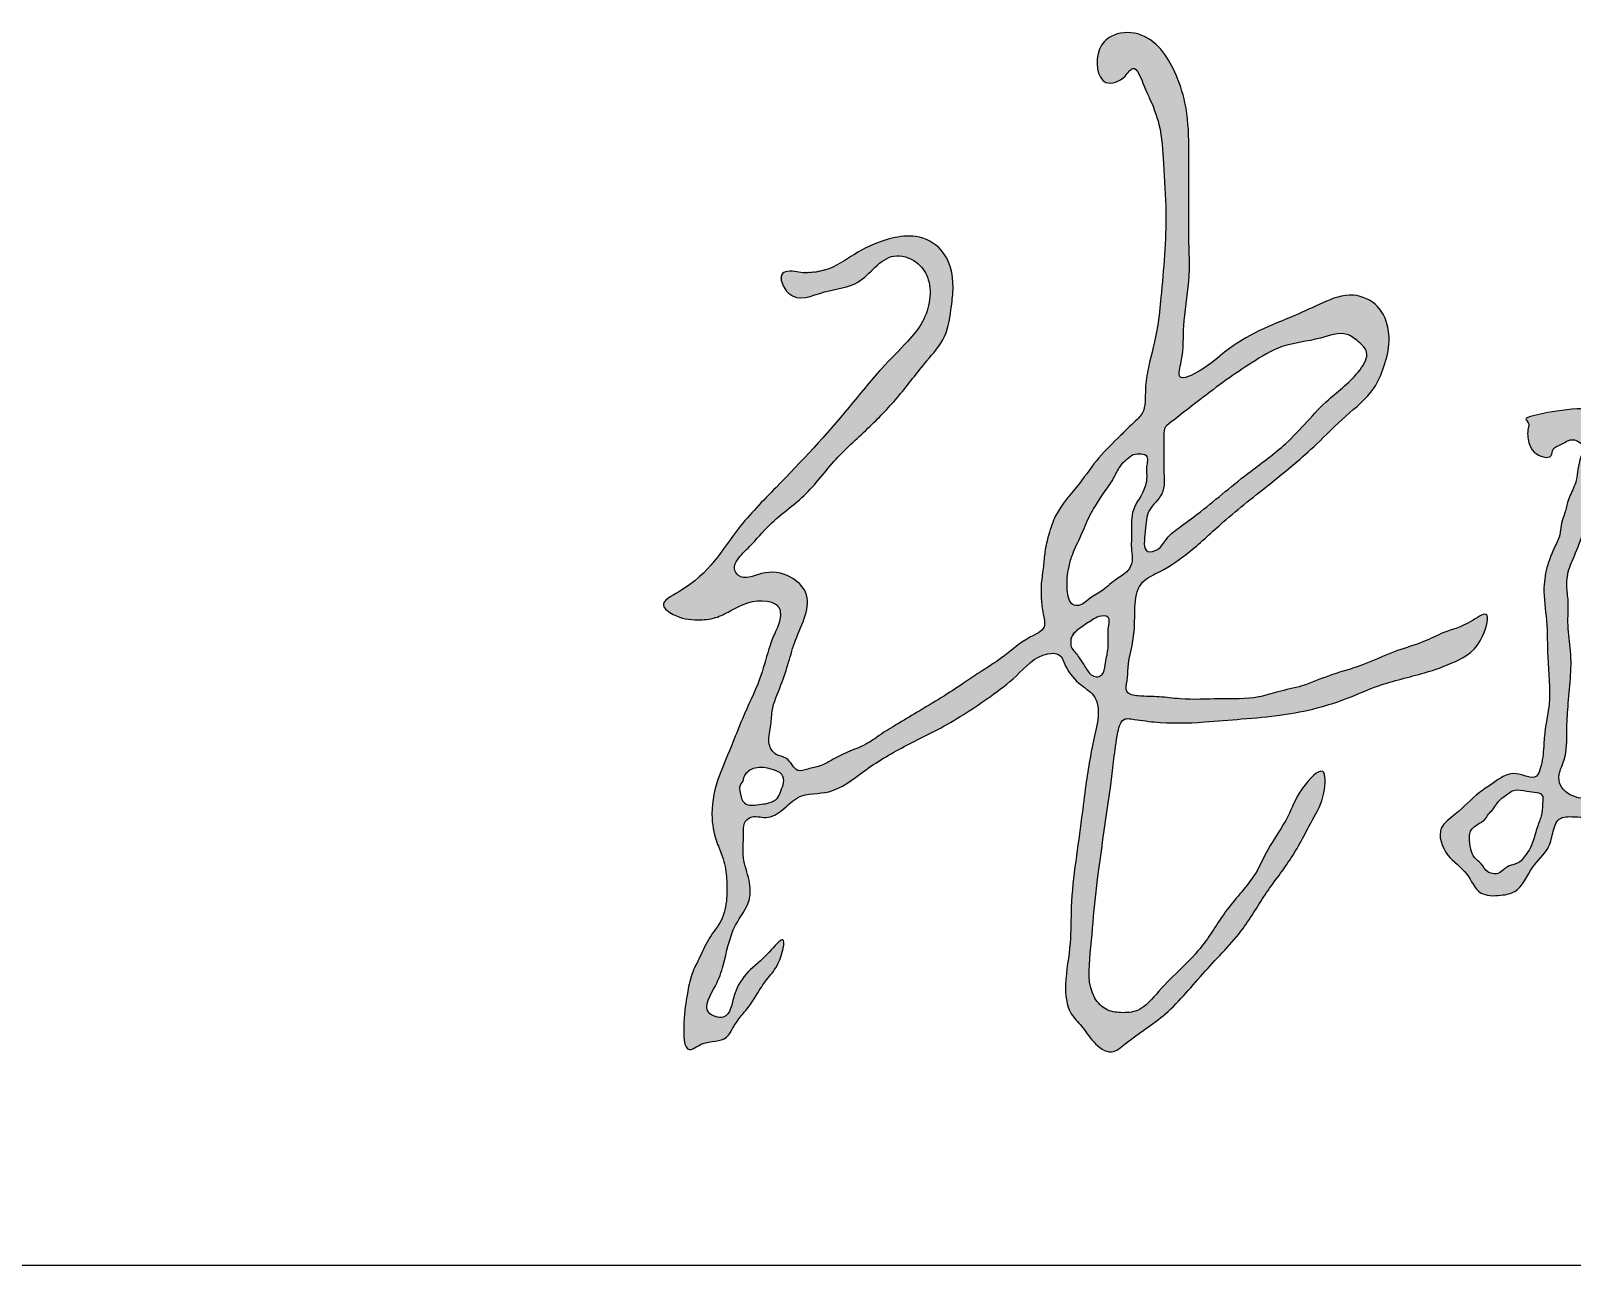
# Model space of a CAD drawing. Extents: x 174641 to 414490, y 73126 to 493158.
# Drawn here: x 276071 to 277037, y 338437 to 339211 of the extents above; entities that cross this region are included whole.
import ezdxf

# ---------------------------------------------------------------- set-up
doc = ezdxf.new("R2010")
doc.units = 0
doc.header["$LTSCALE"] = 1000
doc.header["$MEASUREMENT"] = 0
doc.layers.add('文字和字符', color=7, linetype='Continuous')

msp = doc.modelspace()

# ---------------------------------------------------------------- hatches: boundary and pattern name
at = {"layer": '文字和字符'}
h = msp.add_hatch(color=6, dxfattribs=at)
edge = h.paths.add_edge_path()
edge.add_spline(control_points=[(276552.33, 339059.7), (276552.56, 339059.66), (276577.45, 339060.81), (276590.2, 339074.46), (276608.91, 339081.15), (276626.77, 339083.6), (276645.61, 339073.93), (276650.12, 339054.16), (276647.61, 339035.99), (276645.7, 339018.54), (276630.11, 339001.79), (276615.87, 338982.18), (276596.4, 338961.91), (276574.63, 338942.96), (276557.38, 338918.73), (276535.57, 338904.47), (276523.57, 338889), (276514.6, 338881.34), (276510.86, 338874.07), (276516.29, 338865.49), (276530.67, 338872.86), (276546.03, 338870.91), (276563.38, 338854.99), (276551, 338833.7), (276546.04, 338814.95), (276541.14, 338800.01), (276535.1, 338786.95), (276535.09, 338774.11), (276532.2, 338764.64), (276537.19, 338756.37), (276544.54, 338755.78), (276547.94, 338750.97), (276551.68, 338745.74), (276558.65, 338748.47), (276565.63, 338749.61), (276573.74, 338754.03), (276582.95, 338759.18), (276594.06, 338762.67), (276603.54, 338769.88), (276614.25, 338776.33), (276627.23, 338784.08), (276641.37, 338792.49), (276654.42, 338800.98), (276666.7, 338809.44), (276681.38, 338818.33), (276692.46, 338829.32), (276708.08, 338835.39), (276705.08, 338846.11), (276704.26, 338854.78), (276704.05, 338864.93), (276705.87, 338874.6), (276706.4, 338885.01), (276709.06, 338895.6), (276714.13, 338911.29), (276727.86, 338925.51), (276739.67, 338943.58), (276752.19, 338955.2), (276761.02, 338964.37), (276770.34, 338972.28), (276768.93, 338986.13), (276772.12, 339003.99), (276777.49, 339022.94), (276780.43, 339055.5), (276783.66, 339089.56), (276780.97, 339125.76), (276779.85, 339150.02), (276773.37, 339166.6), (276768.34, 339176.95), (276763.18, 339191.92), (276756.02, 339180.05), (276739.89, 339174.32), (276737.33, 339197.99), (276748.97, 339209.88), (276765.81, 339211.06), (276780.19, 339200.31), (276789.02, 339184.29), (276796.04, 339163.84), (276796.97, 339143.56), (276796.83, 339124.37), (276796.93, 339105.45), (276796.54, 339081.43), (276798.12, 339054.15), (276792.55, 339027.16), (276794.12, 339009.79), (276788.39, 338989.69), (276808.64, 338999.9), (276819.97, 339010.98), (276840.73, 339023.74), (276861.86, 339031.45), (276880.68, 339040.66), (276898.93, 339047.93), (276918.99, 339038.59), (276924.1, 339018.28), (276919.77, 339000.82), (276912.29, 338983.23), (276894.57, 338969.56), (276874.49, 338948.75), (276848.35, 338927.06), (276820.98, 338906.02), (276799.2, 338884.99), (276782.29, 338873.22), (276760.37, 338863.53), (276765.31, 338836.08), (276758.48, 338816.34), (276758.56, 338804.16), (276756.35, 338795.16), (276767.79, 338793.36), (276778.07, 338793.71), (276795.4, 338791.15), (276816.02, 338792.52), (276836.89, 338791.53), (276853.65, 338797.04), (276868.82, 338799.83), (276884.79, 338807.09), (276905.44, 338812.44), (276924.43, 338821.87), (276943.11, 338826.91), (276958.24, 338835.01), (276970.19, 338837.4), (276986.7, 338849.54), (276980.54, 338824.31), (276965.44, 338815.47), (276941.55, 338806.88), (276918.52, 338802.22), (276896.9, 338792.27), (276876.74, 338785.83), (276854.33, 338781.36), (276830.59, 338779.58), (276804.09, 338777.11), (276780.36, 338776.4), (276764.59, 338778.98), (276754.59, 338780.19), (276751.35, 338767.61), (276747.71, 338731.87), (276739.12, 338682.79), (276735.41, 338634.12), (276732.71, 338608.99), (276744.34, 338596.47), (276754.49, 338594.87), (276767.73, 338595.85), (276782.54, 338615.31), (276804.51, 338632.77), (276820.12, 338661.14), (276837.72, 338678.43), (276846.79, 338699.86), (276859.75, 338717.2), (276864.7, 338733.67), (276883.25, 338753.48), (276882.12, 338729.25), (276873.07, 338714.43), (276861.98, 338691.77), (276844.97, 338671), (276830.26, 338644.73), (276806.46, 338621.78), (276784.53, 338593.77), (276763.12, 338581.19), (276747.78, 338567.77), (276736.27, 338576.81), (276730.49, 338586.37), (276720.21, 338596.23), (276718.65, 338615.85), (276723.27, 338637.51), (276722.6, 338663.62), (276725.8, 338689.81), (276729.43, 338715.29), (276732.62, 338741.91), (276736.42, 338764.35), (276741.02, 338782.51), (276738.42, 338794.65), (276727.86, 338801.16), (276720.1, 338809.59), (276716.75, 338820.88), (276701.44, 338820.75), (276689.96, 338806.34), (276668.24, 338790.39), (276644.99, 338775), (276616.98, 338761.87), (276593.93, 338748.2), (276574.19, 338731.45), (276552.99, 338733.5), (276542.91, 338722.4), (276532.63, 338715.91), (276522.97, 338719.69), (276517.15, 338713.74), (276518.08, 338704.4), (276516.29, 338692.29), (276521.78, 338679.15), (276522.54, 338663.41), (276509.34, 338648.41), (276506.53, 338628.24), (276500.61, 338611.74), (276489.75, 338595.52), (276509.29, 338589.45), (276510.81, 338608.19), (276520.54, 338622.03), (276531.12, 338629.46), (276545.71, 338647.29), (276540.5, 338625.25), (276533.08, 338617.54), (276526.97, 338608.5), (276522.14, 338600.1), (276516.17, 338593.32), (276511.29, 338586.72), (276506.32, 338575.98), (276493.95, 338578.67), (276479.97, 338567.39), (276479.98, 338592.05), (276481.93, 338604.75), (276484.64, 338619.47), (276490.7, 338630.59), (276495.7, 338642.49), (276504.9, 338652.92), (276507.45, 338666.23), (276507.28, 338679.25), (276505.8, 338690.86), (276500.22, 338702.74), (276496.41, 338719.44), (276500.35, 338740.84), (276509.68, 338760.69), (276517.52, 338782.25), (276527.74, 338801.84), (276532.37, 338819.95), (276536.63, 338832.57), (276541.08, 338840.54), (276540.89, 338850.83), (276526.54, 338856), (276513.23, 338849.45), (276499.94, 338842.11), (276487.16, 338841.19), (276476.34, 338842.63), (276463.19, 338851.86), (276495.63, 338867.85), (276508.05, 338894.31), (276546.36, 338932.88), (276576.62, 338965.15), (276601.94, 338997.66), (276618.92, 339014.03), (276633.28, 339031.13), (276637.15, 339052.28), (276626.22, 339067.58), (276606.23, 339073.66), (276592.57, 339050.17), (276568.43, 339049.18), (276548.12, 339038.15), (276535.64, 339061.99), (276552.22, 339059.72), (276552.33, 339059.7)], knot_values=[0, 0, 0, 0, 29.830329, 58.917813, 87.403057, 108.106156, 133.178165, 167.21185, 183.493575, 210.674955, 237.313626, 275.867732, 312.375317, 353.761043, 395.875537, 434.582879, 460.669761, 476.274997, 484.417806, 491.620343, 511.676156, 536.924503, 555.692553, 598.362356, 618.348177, 639.189191, 663.45492, 677.063063, 692.317653, 702.959274, 711.943659, 720.14469, 726.927846, 735.80548, 746.57076, 757.657127, 773.391329, 790.76732, 805.441898, 822.594095, 842.866694, 868.323001, 891.127033, 907.573393, 930.634575, 961.258613, 976.688727, 988.002723, 1001.170801, 1014.557807, 1029.617846, 1042.133039, 1057.768168, 1075.005198, 1109.99381, 1138.042246, 1164.89526, 1180.29965, 1191.874738, 1213.241442, 1232.349281, 1268.725268, 1294.322921, 1368.395782, 1410.724556, 1445.044845, 1469.944393, 1480.867815, 1499.328512, 1508.741629, 1526.286567, 1555.649157, 1570.573337, 1593.98259, 1617.984445, 1641.382666, 1669.439815, 1707.291974, 1725.035697, 1749.43332, 1786.029801, 1824.844218, 1863.911625, 1895.042411, 1908.396405, 1926.997455, 1954.733646, 1988.605585, 2022.407336, 2049.221687, 2076.673409, 2100.00089, 2131.565175, 2154.184674, 2175.023051, 2209.537897, 2244.846276, 2295.987218, 2350.394106, 2388.904508, 2420.906973, 2437.842954, 2481.538585, 2513.67034, 2525.068719, 2534.685067, 2544.923321, 2563.314623, 2581.768155, 2615.884833, 2650.046285, 2667.232328, 2688.872495, 2714.057646, 2739.784309, 2777.467879, 2801.534699, 2820.718126, 2846.219989, 2860.698517, 2879.243585, 2912.659008, 2940.608915, 2982.423161, 3010.685784, 3039.178412, 3070.401495, 3105.567192, 3138.040416, 3181.77967, 3202.070017, 3207.318711, 3220.228211, 3244.089956, 3371.102495, 3414.225609, 3453.462193, 3467.26996, 3480.300078, 3495.079726, 3519.973063, 3575.220664, 3613.131208, 3652.775903, 3675.917744, 3710.071084, 3737.577823, 3760.456026, 3779.026476, 3804.406012, 3842.427404, 3879.53793, 3916.903526, 3966.451123, 4017.131972, 4061.072175, 4074.638395, 4092.565028, 4109.947309, 4123.823044, 4149.665691, 4185.989873, 4217.238435, 4257.446297, 4295.790415, 4324.39685, 4369.00823, 4390.680082, 4401.809145, 4417.703641, 4439.204356, 4450.588858, 4460.404255, 4494.065203, 4522.530802, 4573.458554, 4609.521342, 4650.912748, 4685.917862, 4712.736046, 4730.120946, 4746.286022, 4759.95949, 4766.863435, 4776.672561, 4797.16942, 4817.291784, 4834.860476, 4859.323634, 4896.066848, 4914.918931, 4939.065769, 4952.349318, 4974.17708, 4996.946, 5022.500289, 5038.394722, 5059.260572, 5074.696393, 5090.132213, 5102.860644, 5115.363234, 5127.279907, 5137.839505, 5160.110254, 5171.91017, 5195.838718, 5221.384366, 5238.430758, 5255.298426, 5274.238989, 5291.838335, 5311.960699, 5328.55338, 5346.364767, 5359.960569, 5382.934513, 5416.477261, 5448.016954, 5474.30002, 5511.880375, 5539.40652, 5552.058861, 5566.94274, 5578.03298, 5588.729847, 5622.382906, 5636.081831, 5651.985781, 5673.57334, 5685.092373, 5703.046221, 5778.830378, 5827.289368, 5921.873186, 5965.463367, 5998.231583, 6019.778213, 6058.791881, 6074.951846, 6095.085564, 6133.666904, 6164.015928, 6195.290173, 6213.346315, 6227.672688, 6227.672688, 6227.672688, 6227.672688], degree=3, periodic=0)
edge = h.paths.add_edge_path(flags=16)
edge.add_spline(control_points=[(276760.96, 338944.68), (276760.86, 338944.62), (276752.07, 338937.29), (276749.65, 338929.15), (276743.38, 338921.3), (276738.68, 338913.71), (276733.37, 338904.82), (276729.58, 338894.49), (276724.23, 338884.41), (276721.67, 338875.35), (276720.42, 338868.25), (276720.53, 338861.88), (276720.98, 338856.5), (276722.51, 338851.62), (276728.85, 338849.49), (276734.79, 338855.84), (276743.61, 338860.05), (276750.62, 338867.2), (276758.67, 338871.27), (276761.96, 338878.48), (276760.44, 338886.83), (276761.29, 338897.46), (276760.42, 338909.82), (276767.24, 338919.41), (276771.2, 338928.75), (276769.79, 338936.93), (276771.86, 338945.02), (276765.99, 338946.43), (276761, 338944.71), (276760.96, 338944.68)], knot_values=[0, 0, 0, 0, 15.16178, 26.885115, 40.319645, 54.966413, 64.568744, 83.231373, 100.644648, 111.873825, 122.261764, 130.597594, 138.137919, 145.255344, 149.904189, 163.057972, 176.277051, 191.533217, 204.002706, 212.709306, 222.244258, 238.518955, 257.638434, 271.136509, 286.704711, 297.422187, 307.353728, 313.519692, 320.456367, 320.456367, 320.456367, 320.456367], degree=3, periodic=0)
edge = h.paths.add_edge_path(flags=16)
edge.add_spline(control_points=[(276783.05, 338963.55), (276783.28, 338963.72), (276804.72, 338980.45), (276819.25, 338991.51), (276836.89, 339003.38), (276855.72, 339015.1), (276876.47, 339016.48), (276893.91, 339023.31), (276903.17, 339016.35), (276910.91, 339008.94), (276901.22, 338992.54), (276880.9, 338978.77), (276861.2, 338953.24), (276837.51, 338936.57), (276819.84, 338922.22), (276805.57, 338910.34), (276793.01, 338900.98), (276782.94, 338893.92), (276778.99, 338885.54), (276767.42, 338882.62), (276770.17, 338898.71), (276770.03, 338910.72), (276782.59, 338920.44), (276781.03, 338933.84), (276781.13, 338945.06), (276781.63, 338953.26), (276780.65, 338958.96), (276783.01, 338963.51), (276783.05, 338963.55)], knot_values=[0, 0, 0, 0, 36.430419, 65.187197, 91.419752, 121.899033, 155.898168, 179.129599, 191.187594, 202.563458, 218.937757, 256.902618, 310.337733, 348.658026, 377.380118, 405.122206, 425.745844, 443.117225, 454.890005, 463.601594, 481.231921, 499.962837, 517.902498, 538.606138, 551.160941, 565.957672, 570.889886, 577.866804, 577.866804, 577.866804, 577.866804], degree=3, periodic=0)
edge = h.paths.add_edge_path(flags=16)
edge.add_spline(control_points=[(276722.9, 338828.45), (276722.89, 338828.56), (276728.77, 338838.18), (276735.21, 338840.67), (276740.45, 338844.14), (276748.26, 338844.58), (276745.64, 338835.01), (276746.75, 338827.46), (276745.72, 338819.53), (276744.12, 338813.1), (276743.83, 338807.77), (276739.74, 338805.44), (276734.89, 338806.87), (276732.07, 338811.98), (276728.92, 338816.5), (276725.97, 338821.37), (276722.29, 338823.5), (276722.91, 338828.43), (276722.9, 338828.45)], knot_values=[0, 0, 0, 0, 13.966431, 26.642221, 32.867363, 40.668687, 50.865474, 62.813241, 75.541774, 82.709236, 91.158043, 95.563358, 100.25464, 110.515602, 118.401257, 123.681007, 133.675528, 136.491121, 136.491121, 136.491121, 136.491121], degree=3, periodic=0)
edge = h.paths.add_edge_path(flags=16)
edge.add_spline(control_points=[(276517.47, 338741.52), (276517.48, 338741.6), (276523.01, 338751.11), (276531.47, 338748.8), (276537.87, 338747.28), (276542.58, 338744.68), (276543.28, 338739.14), (276541.01, 338734.73), (276539.46, 338729.08), (276534.02, 338726.66), (276527.11, 338725.8), (276517.62, 338723.97), (276515.59, 338732.71), (276514.57, 338737.23), (276517.47, 338741.47), (276517.47, 338741.52)], knot_values=[0, 0, 0, 0, 11.122688, 25.410392, 33.76565, 39.259742, 46.34399, 54.032835, 60.099225, 69.754386, 75.753906, 90.734986, 100.54138, 106.793197, 112.698594, 112.698594, 112.698594, 112.698594], degree=3, periodic=0)
h = msp.add_hatch(color=6, dxfattribs=at)
edge = h.paths.add_edge_path()
edge.add_spline(control_points=[(277008.41, 338968.21), (277008.64, 338968.29), (277033.64, 338974.19), (277053.34, 338976.03), (277063.03, 338958.1), (277056.81, 338943.66), (277058.31, 338928.97), (277051.58, 338916.88), (277048.44, 338906.64), (277043.64, 338895.1), (277040.15, 338884.84), (277035.22, 338874.35), (277033.11, 338865.05), (277035.38, 338852.34), (277033.83, 338838.21), (277037.87, 338815.87), (277034.94, 338793.73), (277033.48, 338771.14), (277034.31, 338756.18), (277028.42, 338745.75), (277029.48, 338735.07), (277041.14, 338728.38), (277055.5, 338730.07), (277069.74, 338724.16), (277085.25, 338720.81), (277099.3, 338713.55), (277117, 338704.73), (277133.89, 338700.51), (277149.84, 338692.41), (277162.08, 338684.54), (277176.53, 338675.38), (277195.62, 338671.39), (277213.32, 338660.73), (277236.54, 338651.24), (277256.19, 338642.96), (277274.29, 338631.1), (277287.93, 338623.96), (277307.65, 338620.48), (277311.21, 338603.84), (277303.9, 338585.15), (277291.75, 338600.27), (277284.89, 338609.74), (277274.3, 338613.74), (277262.11, 338616.16), (277251.7, 338623.61), (277238.78, 338629.23), (277223.98, 338634.44), (277212.36, 338644.34), (277195.34, 338650.88), (277179.04, 338662.12), (277158.13, 338670.15), (277141.9, 338683.3), (277124.41, 338689.64), (277107.11, 338696.44), (277092.02, 338705.61), (277077.08, 338708.95), (277064.17, 338712.89), (277052.46, 338717.3), (277040.71, 338718.15), (277027.65, 338718.39), (277024.99, 338707.37), (277022.26, 338696.2), (277010.44, 338686.59), (277005.2, 338671.01), (276991.37, 338668.44), (276977.71, 338668.26), (276971.83, 338684.42), (276957.9, 338692.22), (276951.35, 338711.06), (276966.83, 338721.08), (276975.85, 338731.57), (276988.82, 338739.74), (276999.82, 338748.81), (277014.23, 338739.84), (277018.57, 338751.59), (277019.29, 338761.03), (277020.24, 338774.78), (277024.35, 338793.08), (277021.33, 338816.07), (277021.92, 338840.42), (277018.44, 338859.74), (277021.09, 338874.5), (277025.29, 338885.85), (277030, 338894.06), (277030.21, 338902.48), (277032.9, 338908.4), (277034.13, 338916.19), (277037.52, 338922.84), (277040.29, 338929.67), (277040.55, 338936.59), (277042.48, 338943.46), (277045.23, 338951.91), (277036.27, 338956.18), (277031.12, 338951.28), (277024.74, 338949.83), (277024.51, 338941.28), (277012.88, 338945.41), (277009.44, 338953.23), (277009.25, 338960.25), (277010.31, 338964.84), (277008.37, 338968.2), (277008.41, 338968.21)], knot_values=[0, 0, 0, 0, 31.567408, 64.804615, 84.514899, 102.449572, 127.665217, 143.393176, 158.761139, 172.306084, 195.386314, 203.777391, 220.63047, 233.896682, 257.032253, 279.176201, 327.700844, 348.661996, 374.096735, 388.033075, 396.915328, 415.877792, 435.250381, 456.66983, 478.431065, 501.305126, 522.015154, 560.722472, 573.046245, 596.2976, 621.456877, 643.421109, 676.452722, 706.559804, 747.979879, 764.804525, 796.369237, 812.756663, 842.42195, 854.740888, 879.873646, 891.588111, 907.370515, 923.988969, 943.623296, 959.405623, 982.733778, 1008.381509, 1021.700495, 1058.208083, 1090.24983, 1114.093944, 1144.201026, 1166.925646, 1191.573171, 1217.002209, 1229.971469, 1248.063792, 1268.029249, 1281.440462, 1294.753802, 1308.690116, 1329.858381, 1355.865323, 1368.43417, 1386.209945, 1406.30905, 1430.06276, 1453.845898, 1470.989804, 1499.087867, 1512.54167, 1535.266273, 1553.042048, 1560.571233, 1580.172383, 1594.917168, 1617.197884, 1657.975453, 1689.943564, 1718.67234, 1738.776712, 1751.36341, 1769.195262, 1777.025624, 1785.794542, 1795.901638, 1809.568461, 1816.675984, 1826.397683, 1837.686133, 1847.881877, 1857.816128, 1868.115168, 1875.917125, 1881.585263, 1896.597226, 1905.82176, 1918.671785, 1923.218896, 1927.782629, 1927.782629, 1927.782629, 1927.782629], degree=3, periodic=0)
edge = h.paths.add_edge_path(flags=17)
edge.add_spline(control_points=[(276978.66, 338713.8), (276978.6, 338713.76), (276972.93, 338710.11), (276972.84, 338704.14), (276973.26, 338698.43), (276975.5, 338692.09), (276980.76, 338688.86), (276983.01, 338683.74), (276987.24, 338682.3), (276991.04, 338682.25), (276993.92, 338684.69), (276997.12, 338687.25), (277000.84, 338688.2), (277004.87, 338689.68), (277007.38, 338693.35), (277010.74, 338697.57), (277013.4, 338704.54), (277015.34, 338712.41), (277018.85, 338720.46), (277018.49, 338726.36), (277019.26, 338733.82), (277009.18, 338733.49), (277001.52, 338736.04), (276995.85, 338731.81), (276991.78, 338728.77), (276989.23, 338725.25), (276987.13, 338721.83), (276984.25, 338719.63), (276983, 338716.16), (276978.72, 338713.84), (276978.66, 338713.8)], knot_values=[0, 0, 0, 0, 9.663903, 14.696519, 25.589324, 33.287033, 41.448102, 50.312117, 54.669885, 59.317586, 65.471876, 69.610934, 76.339168, 81.250991, 86.994431, 94.228062, 103.814692, 117.550507, 128.275999, 139.362893, 142.658643, 157.109971, 167.517587, 177.222957, 183.783609, 188.977779, 195.04957, 200.641099, 203.083872, 211.139425, 211.139425, 211.139425, 211.139425], degree=3, periodic=0)

# ---------------------------------------------------------------- linework, layer by layer
msp.add_line((270741.11, 338436.86), (278741.11, 338436.86))
at = {"layer": '文字和字符', "color": 6}
for points, start_tangent, end_tangent in [([(276552.33, 339059.7), (276573.59, 339062.89), (276591.66, 339073.51), (276610.79, 339080.95), (276625.67, 339082.01), (276641.62, 339073.51), (276649.06, 339050.14), (276648, 339038.46), (276643.75, 339019.34), (276632.43, 339003.82), (276615.04, 338982.16), (276596.97, 338963.03), (276575.59, 338942.25), (276555.52, 338919.48), (276534.26, 338901.42), (276521.5, 338887.61), (276513.86, 338879.36), (276511.93, 338873.82), (276514.55, 338869.34), (276528.94, 338870.62), (276547.01, 338868.49), (276556.58, 338858.93), (276550.25, 338828.84), (276545.94, 338815.1), (276541.13, 338800.87), (276535.6, 338784.28), (276534.62, 338774.52), (276533.8, 338763.56), (276538.12, 338757.22), (276544.18, 338754.92), (276548.21, 338750.6), (276551.67, 338747.14), (276558.01, 338748.01), (276565.5, 338750.02), (276572.7, 338753.48), (276582.79, 338758.66), (276594.31, 338763.56), (276603.15, 338769.36), (276613.62, 338775.94), (276626.16, 338783.43), (276641.85, 338792.93), (276655.64, 338801.87), (276665.48, 338808.48), (276679.31, 338817.69), (276697.18, 338830.65), (276706.11, 338837.27), (276705.5, 338845.4), (276704.37, 338854.83), (276704.37, 338864.47), (276705.72, 338875.24), (276706.62, 338884.22), (276709.09, 338895.21), (276713.35, 338906.88), (276728.28, 338927.2), (276740.49, 338943.3), (276753.99, 338957.18), (276761.9, 338964.96), (276767.56, 338971.09), (276769.64, 338986.35), (276771.57, 338999.98), (276777.25, 339025.57), (276779.39, 339043.9), (276782.47, 339097.19), (276780.99, 339127.66), (276778.13, 339152.22), (276772.07, 339169.12), (276768.87, 339176.31), (276761.68, 339187.5), (276756.88, 339182.7), (276744.88, 339178.71), (276740.88, 339199.49), (276748.08, 339207.48), (276764.87, 339209.08), (276779.27, 339199.49), (276788.07, 339185.1), (276794.46, 339165.92), (276796.86, 339138.75), (276796.86, 339125.96), (276796.86, 339108.38), (276796.86, 339082), (276796.86, 339054.03), (276793.66, 339026.06), (276792.07, 339003.68), (276791.27, 338994.09), (276804.06, 338998.09), (276820.05, 339010.08), (276840.85, 339022.86), (276863.24, 339032.45), (276880.83, 339040.45), (276900.03, 339045.24), (276915.22, 339038.05), (276922.42, 339016.47), (276919.22, 339000.49), (276912.82, 338986.9), (276895.23, 338969.32), (276876.83, 338951.74), (276848.84, 338927.76), (276818.46, 338902.99), (276797.66, 338884.61), (276778.47, 338871.82), (276768.07, 338865.42), (276762.61, 338834.41), (276758.75, 338811.58), (276758.12, 338803.39), (276758.12, 338796.46), (276765.05, 338793.94), (276778.29, 338793.31), (276791.53, 338792.05), (276816.12, 338792.05), (276840.7, 338793.31), (276852.68, 338796.46), (276867.81, 338800.24), (276884.83, 338806.54), (276902.48, 338812.21), (276927.7, 338822.29), (276944.09, 338827.96), (276956.7, 338833.63), (276973.72, 338840.56), (276983.18, 338844.97), (276981.29, 338831.74), (276963.63, 338815.36), (276944.72, 338808.43), (276915.72, 338800.24), (276896.81, 338792.68), (276877.27, 338786.38), (276855.2, 338781.97), (276829.99, 338779.45), (276806.66, 338777.56), (276775.14, 338777.56), (276760.64, 338779.45), (276756.86, 338779.45), (276752.45, 338771.26), (276749.92, 338754.25), (276737.92, 338663.51), (276735.1, 338632.56), (276737.92, 338604.43), (276744.96, 338597.39), (276754.11, 338595.28), (276764.67, 338596.69), (276778.04, 338608.65), (276805.49, 338637.49), (276820.97, 338659.99), (276838.57, 338682.5), (276846.31, 338697.27), (276858.98, 338718.37), (276868.13, 338735.96), (276880.8, 338746.51), (276881.5, 338733.15), (276874.47, 338716.26), (276861.09, 338692.35), (276845.61, 338670.54), (276830.83, 338648.04), (276807.16, 338621.3), (276782.26, 338594.58), (276756.92, 338575.59), (276748.48, 338570.66), (276737.22, 338576.99), (276729.47, 338586.84), (276723.14, 338594.58), (276719.62, 338612.87), (276722.44, 338638.89), (276723.14, 338661.4), (276725.96, 338690.24), (276729.65, 338717.62), (276732.29, 338738.07), (276737.92, 338769.72), (276740.03, 338785.2), (276737.92, 338792.93), (276729.47, 338800.67), (276719.62, 338812.63), (276715.4, 338819.66), (276708.36, 338820.36), (276688.54, 338806.38), (276672.46, 338793.64), (276641.49, 338773.94), (276618.36, 338762.09), (276592.93, 338746.51), (276571.11, 338733.85), (276552.11, 338730.33), (276542.25, 338722.59), (276531.69, 338717.67), (276521.84, 338717.67), (276518.32, 338714.15), (276517.62, 338707.12), (276517.62, 338692.35), (276521.14, 338678.28), (276521.14, 338665.62), (276512.69, 338650.15), (276504.95, 338624.82), (276500.02, 338612.16), (276495.8, 338595.28), (276504.95, 338592.47), (276511.99, 338606.54), (276520.43, 338620.6), (276533.81, 338633.27), (276542.25, 338641), (276539.44, 338626.23), (276533.1, 338617.09), (276526.77, 338607.94), (276521.84, 338600.21), (276516.21, 338593.17), (276511.28, 338586.14), (276507.06, 338579.81), (276491.58, 338575.59), (276483.83, 338572.07), (276480.31, 338588.95), (276482.43, 338607.24), (276485.24, 338619.2), (276490.3, 338630.25), (276496.5, 338642.41), (276503.54, 338652.96), (276507.06, 338667.03), (276507.06, 338678.98), (276504.95, 338691.65), (276501.43, 338700.79), (276497.91, 338716.97), (276501.43, 338740.88), (276509.88, 338761.98), (276516.91, 338779.57), (276527.73, 338804.4), (276533.59, 338823.35), (276536.68, 338831.93), (276540.49, 338841.95), (276539.45, 338849.88), (276532.56, 338853.32), (276509.11, 338847.12), (276500.15, 338842.99), (276488.77, 338841.61), (276473.6, 338845.05), (276467.39, 338850.57), (276477.05, 338859.18), (276514.49, 338898.94), (276538.07, 338924.7), (276583.98, 338975.08), (276604.17, 338999.15), (276620.48, 339016.22), (276629.8, 339028.64), (276632.91, 339056.58), (276625.92, 339065.9), (276611.94, 339069.78), (276589.41, 339053.48), (276568.44, 339047.27), (276545.92, 339046.49), (276542.03, 339058.91), (276552.33, 339059.7)], (0.984905, -0.173097), (0.984905, -0.173097)), ([(276783.05, 338963.55), (276803.78, 338979.66), (276820.37, 338992.09), (276836.03, 339002.67), (276855.41, 339013.01), (276879.33, 339018.32), (276895.91, 339020.63), (276903.28, 339016.02), (276908.35, 339009.58), (276904.2, 338998.53), (276884.39, 338979.66), (276857.51, 338952.09), (276835.85, 338934.96), (276819.68, 338922.03), (276804.16, 338909.43), (276792.26, 338900.53), (276782.82, 338892.31), (276777.32, 338885.84), (276771.18, 338884.55), (276769.56, 338897.15), (276772.15, 338910.4), (276779.91, 338920.74), (276781.2, 338935.61), (276781.2, 338944.65), (276781.2, 338955.32), (276781.2, 338958.87), (276783.05, 338963.55)], (0.790786, 0.612093), (0.790786, 0.612093)), ([(277008.41, 338968.21), (277030.65, 338972.98), (277054.48, 338970.59), (277060.84, 338957.89), (277058.46, 338945.19), (277056.3, 338927.14), (277051.93, 338916.69), (277048.13, 338906.29), (277044.59, 338897.19), (277038.6, 338881.67), (277036.21, 338876.12), (277033.83, 338864.21), (277034.62, 338854.68), (277034.62, 338838.01), (277036.21, 338822.13), (277034.62, 338787.2), (277033.83, 338772.11), (277032.24, 338753.85), (277029.06, 338744.32), (277029.86, 338737.97), (277040.98, 338730.03), (277054.89, 338728.88), (277069.74, 338724.66), (277084.78, 338720.22), (277099.77, 338713.36), (277113.27, 338707.01), (277139.49, 338697.48), (277147.44, 338693.51), (277161.74, 338684.78), (277177.62, 338676.04), (277192.72, 338671.28), (277214.17, 338660.96), (277234.03, 338652.23), (277261.04, 338639.52), (277271.37, 338633.17), (277292.03, 338623.64), (277303.15, 338619.67), (277308.71, 338599.03), (277304.74, 338591.09), (277290.44, 338602.21), (277284.88, 338608.56), (277274.55, 338613.32), (277263.08, 338616.76), (277250.71, 338623.64), (277240.39, 338628.41), (277224.98, 338635.12), (277209.4, 338645.08), (277200.66, 338649.05), (277177.62, 338661.75), (277156.97, 338672.07), (277142.67, 338681.6), (277122.81, 338690.34), (277107.71, 338696.69), (277091.82, 338704.63), (277074.27, 338709.89), (277065.33, 338712.62), (277052.9, 338716.53), (277038.6, 338718.12), (277029.06, 338716.53), (277025.09, 338707.8), (277021.91, 338698.27), (277012.38, 338686.37), (277001.26, 338671.28), (276992.52, 338668.9), (276979.81, 338670.49), (276971.16, 338682.11), (276959.15, 338694.3), (276955.18, 338710.98), (276963.92, 338719.71), (276979.01, 338733.21), (276986.96, 338738.77), (277002.05, 338745.12), (277014.76, 338743.53), (277017.24, 338748.36), (277019.37, 338762.32), (277020.32, 338772.9), (277022.71, 338788.78), (277021.91, 338818.16), (277021.12, 338841.18), (277019.53, 338861.82), (277021.91, 338876.12), (277025.06, 338884.62), (277029.78, 338896.58), (277030.55, 338902.17), (277032.51, 338908.17), (277034.31, 338915.23), (277038.07, 338924.33), (277039.81, 338929.15), (277040.77, 338936.09), (277042.7, 338943.99), (277043.28, 338951.32), (277036.92, 338954.59), (277030.16, 338951.51), (277025.34, 338948.62), (277023.99, 338944.76), (277013.38, 338946.88), (277010.1, 338952.67), (277009.72, 338961.92), (277009.72, 338965.2), (277008.41, 338968.21)], (0.945021, 0.327011), (0.945021, 0.327011)), ([(276760.96, 338944.68), (276753.23, 338936.96), (276749.22, 338929.52), (276743.78, 338921.51), (276738.06, 338912.64), (276734.62, 338906.64), (276729.19, 338894.34), (276724.03, 338882.89), (276721.75, 338875.13), (276720.6, 338867.73), (276720.6, 338861.73), (276721.22, 338856.33), (276723.46, 338851.71), (276726.61, 338850.57), (276734.91, 338855.15), (276742.93, 338860.3), (276751.51, 338867.16), (276758.67, 338872.6), (276761.25, 338878.32), (276760.96, 338885.18), (276760.96, 338896.91), (276762.1, 338910.64), (276766.68, 338919.22), (276770.4, 338929.81), (276770.4, 338937.53), (276770.12, 338944.68), (276765.82, 338945.83), (276760.96, 338944.68)], (-0.840213, -0.542256), (-0.840213, -0.542256)), ([(276722.9, 338828.45), (276728.87, 338836.56), (276736.47, 338841.62), (276740.49, 338843.63), (276746.1, 338843.4), (276746.36, 338836.05), (276746.36, 338827.44), (276745.34, 338818.32), (276744.33, 338813.26), (276742.56, 338807.44), (276739.77, 338805.92), (276736.47, 338806.68), (276731.71, 338812.33), (276728.6, 338817.09), (276726.43, 338820.21), (276722.79, 338826.43), (276722.9, 338828.45)], (-0.111358, 0.99378), (-0.111358, 0.99378)), ([(276517.47, 338741.52), (276522.48, 338747.77), (276532.75, 338748.52), (276538.51, 338746.77), (276541.77, 338744.52), (276542.77, 338739.51), (276541.02, 338734.26), (276539.26, 338730.25), (276533.25, 338726.75), (276528.99, 338726), (276518.22, 338726.75), (276515.47, 338733.26), (276515.47, 338737.76), (276517.47, 338741.52)], (0.091716, 0.995785), (0.091716, 0.995785)), ([(276978.66, 338713.8), (276973.57, 338709.05), (276972.89, 338705.49), (276973.74, 338697.69), (276975.95, 338692.6), (276980.19, 338688.53), (276984.27, 338683.61), (276987.2, 338682.48), (276990.55, 338682.59), (276994.29, 338684.97), (276996.7, 338686.72), (277001.25, 338688.41), (277004.47, 338689.88), (277007.19, 338693), (277010.2, 338697.26), (277012.92, 338703.61), (277015.83, 338713.07), (277018.22, 338720.42), (277018.73, 338728.39), (277018.73, 338730.77), (277008.88, 338734.16), (277001.41, 338734.84), (276995.32, 338731.41), (276991.69, 338728.37), (276989.4, 338725.41), (276986.82, 338721.88), (276984.1, 338718.91), (276983.25, 338717.37), (276978.66, 338713.8)], (-0.840414, -0.541945), (-0.840414, -0.541945))]:
    msp.add_spline(points, degree=3, dxfattribs=dict(at, start_tangent=start_tangent, end_tangent=end_tangent))

doc.saveas('drawing.dxf')
